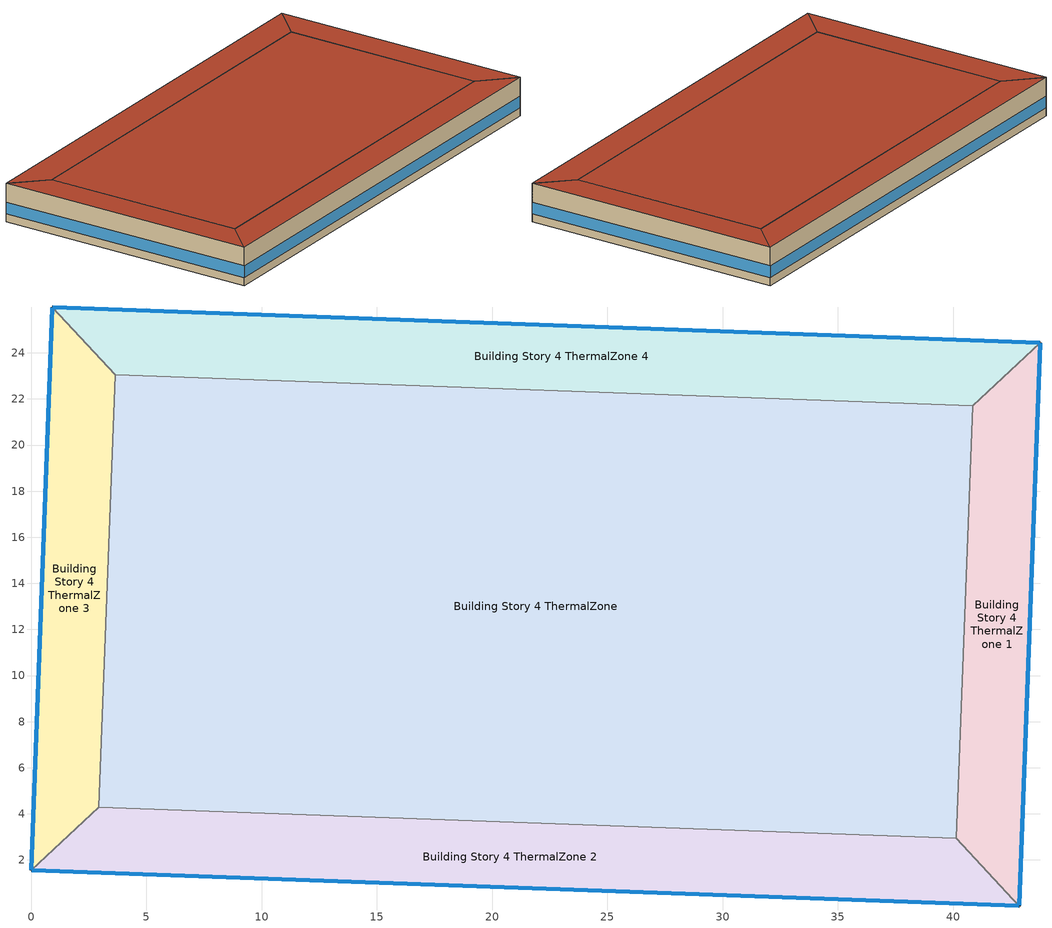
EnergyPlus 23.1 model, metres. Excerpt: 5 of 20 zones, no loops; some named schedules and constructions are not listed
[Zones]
Building Story 4 ThermalZone
 floor adiabatic (Typical Interior Ceiling): 40.86,21.71 40.15,2.93 2.93,4.28 3.64,23.06 z10.8
 wall adiabatic (Typical Interior Wall): 40.15,2.93 40.86,21.71 3.64,23.06 2.93,4.28 40.15,2.93 z10.8:14.4
 roof outside (Typical IEAD Roof - Highly Reflective R-25.64): 3.64,23.06 2.93,4.28 40.15,2.93 40.86,21.71 z14.4
Building Story 4 ThermalZone 1
 floor adiabatic (Typical Interior Ceiling): 43.79,24.43 42.87,0 40.15,2.93 40.86,21.71 z10.8
 wall outside (Typical Insulated Steel Framed Exterior Wall R-12.99): 42.87,0 43.79,24.43 z10.8:14.4
 wall adiabatic (Typical Interior Wall): 43.79,24.43 40.86,21.71 40.15,2.93 42.87,0 z10.8:14.4
 window (U 0.55 SHGC 0.25): 42.87,0.03 43.79,24.41 z11.56:12.64
 roof outside (Typical IEAD Roof - Highly Reflective R-25.64): 40.86,21.71 40.15,2.93 42.87,0 43.79,24.43 z14.4
Building Story 4 ThermalZone 2
 floor adiabatic (Typical Interior Floor): 42.87,0 0,1.55 2.93,4.28 40.15,2.93 z10.8
 wall outside (Typical Insulated Steel Framed Exterior Wall R-12.99): 0,1.55 42.87,0 z10.8:14.4
 wall adiabatic (Typical Interior Wall): 42.87,0 40.15,2.93 2.93,4.28 0,1.55 z10.8:14.4
 window (U 0.55 SHGC 0.25): 0.03,1.55 42.85,0 z11.56:12.64
 roof outside (Typical IEAD Roof - Highly Reflective R-25.64): 40.15,2.93 2.93,4.28 0,1.55 42.87,0 z14.4
Building Story 4 ThermalZone 3
 floor adiabatic (Typical Interior Floor): 0,1.55 0.92,25.99 3.64,23.06 2.93,4.28 z10.8
 wall outside (Typical Insulated Steel Framed Exterior Wall R-12.99): 0.92,25.99 0,1.55 z10.8:14.4
 wall adiabatic (Typical Interior Wall): 0,1.55 2.93,4.28 3.64,23.06 0.92,25.99 z10.8:14.4
 window (U 0.55 SHGC 0.25): 0.92,25.96 0,1.58 z11.56:12.64
 roof outside (Typical IEAD Roof - Highly Reflective R-25.64): 2.93,4.28 3.64,23.06 0.92,25.99 0,1.55 z14.4
Building Story 4 ThermalZone 4
 floor adiabatic (Typical Interior Floor): 0.92,25.99 43.79,24.43 40.86,21.71 3.64,23.06 z10.8
 wall outside (Typical Insulated Steel Framed Exterior Wall R-12.99): 43.79,24.43 0.92,25.99 z10.8:14.4
 wall adiabatic (Typical Interior Wall): 0.92,25.99 3.64,23.06 40.86,21.71 43.79,24.43 z10.8:14.4
 window (U 0.55 SHGC 0.25): 43.77,24.43 0.95,25.99 z11.56:12.64
 roof outside (Typical IEAD Roof - Highly Reflective R-25.64): 3.64,23.06 40.86,21.71 43.79,24.43 0.92,25.99 z14.4
[Schedule:Week:Daily]
SchoolSecondary BLDG_OCC_SCH_Offices Week Rule - Jan1-Jan3: SchoolSecondary BLDG_OCC_SCH_Offices Wkdy|SmrDsn Day, SchoolSecondary BLDG_OCC_SCH_Offices Wkdy|SmrDsn Day, SchoolSecondary BLDG_OCC_SCH_Offices Wkdy|SmrDsn Day, SchoolSecondary BLDG_OCC_SCH_Offices Wkdy|SmrDsn Day, SchoolSecondary BLDG_OCC_SCH_Offices Wkdy|SmrDsn Day, SchoolSecondary BLDG_OCC_SCH_Offices Wkdy|SmrDsn Day, SchoolSecondary BLDG_OCC_SCH_Offices Wknd Day, SchoolSecondary BLDG_OCC_SCH_Offices Default, SchoolSecondary BLDG_OCC_SCH_Offices Summer Design Day, SchoolSecondary BLDG_OCC_SCH_Offices Winter Design Day, SchoolSecondary BLDG_OCC_SCH_Offices Default, SchoolSecondary BLDG_OCC_SCH_Offices Default
SchoolSecondary BLDG_OCC_SCH_Offices Week Rule - Jan4-Jun27: SchoolSecondary BLDG_OCC_SCH_Offices Wknd Day, SchoolSecondary BLDG_OCC_SCH_Offices Wkdy|SmrDsn Day, SchoolSecondary BLDG_OCC_SCH_Offices Wkdy|SmrDsn Day, SchoolSecondary BLDG_OCC_SCH_Offices Wkdy|SmrDsn Day, SchoolSecondary BLDG_OCC_SCH_Offices Wkdy|SmrDsn Day, SchoolSecondary BLDG_OCC_SCH_Offices Wkdy|SmrDsn Day, SchoolSecondary BLDG_OCC_SCH_Offices Wknd Day, SchoolSecondary BLDG_OCC_SCH_Offices Default, SchoolSecondary BLDG_OCC_SCH_Offices Summer Design Day, SchoolSecondary BLDG_OCC_SCH_Offices Winter Design Day, SchoolSecondary BLDG_OCC_SCH_Offices Default, SchoolSecondary BLDG_OCC_SCH_Offices Default
SchoolSecondary BLDG_OCC_SCH_Offices Week Rule - Jun28-Jul4: SchoolSecondary BLDG_OCC_SCH_Offices Wknd Day, SchoolSecondary BLDG_OCC_SCH_Offices Wkdy|SmrDsn Day, SchoolSecondary BLDG_OCC_SCH_Offices Wkdy|SmrDsn Day, SchoolSecondary BLDG_OCC_SCH_Offices Wkdy|SmrDsn Day 1, SchoolSecondary BLDG_OCC_SCH_Offices Wkdy|SmrDsn Day 1, SchoolSecondary BLDG_OCC_SCH_Offices Wkdy|SmrDsn Day 1, SchoolSecondary BLDG_OCC_SCH_Offices Wknd Day 1, SchoolSecondary BLDG_OCC_SCH_Offices Default, SchoolSecondary BLDG_OCC_SCH_Offices Summer Design Day, SchoolSecondary BLDG_OCC_SCH_Offices Winter Design Day, SchoolSecondary BLDG_OCC_SCH_Offices Default, SchoolSecondary BLDG_OCC_SCH_Offices Default
SchoolSecondary BLDG_OCC_SCH_Offices Week Rule - Jul5-Aug29: SchoolSecondary BLDG_OCC_SCH_Offices Wknd Day 1, SchoolSecondary BLDG_OCC_SCH_Offices Wkdy|SmrDsn Day 1, SchoolSecondary BLDG_OCC_SCH_Offices Wkdy|SmrDsn Day 1, SchoolSecondary BLDG_OCC_SCH_Offices Wkdy|SmrDsn Day 1, SchoolSecondary BLDG_OCC_SCH_Offices Wkdy|SmrDsn Day 1, SchoolSecondary BLDG_OCC_SCH_Offices Wkdy|SmrDsn Day 1, SchoolSecondary BLDG_OCC_SCH_Offices Wknd Day 1, SchoolSecondary BLDG_OCC_SCH_Offices Default, SchoolSecondary BLDG_OCC_SCH_Offices Summer Design Day, SchoolSecondary BLDG_OCC_SCH_Offices Winter Design Day, SchoolSecondary BLDG_OCC_SCH_Offices Default, SchoolSecondary BLDG_OCC_SCH_Offices Default
SchoolSecondary BLDG_OCC_SCH_Offices Week Rule - Aug30-Sep5: SchoolSecondary BLDG_OCC_SCH_Offices Wknd Day 1, SchoolSecondary BLDG_OCC_SCH_Offices Wkdy|SmrDsn Day 1, SchoolSecondary BLDG_OCC_SCH_Offices Wkdy|SmrDsn Day 2, SchoolSecondary BLDG_OCC_SCH_Offices Wkdy|SmrDsn Day 2, SchoolSecondary BLDG_OCC_SCH_Offices Wkdy|SmrDsn Day 2, SchoolSecondary BLDG_OCC_SCH_Offices Wkdy|SmrDsn Day 2, SchoolSecondary BLDG_OCC_SCH_Offices Default, SchoolSecondary BLDG_OCC_SCH_Offices Default, SchoolSecondary BLDG_OCC_SCH_Offices Summer Design Day, SchoolSecondary BLDG_OCC_SCH_Offices Winter Design Day, SchoolSecondary BLDG_OCC_SCH_Offices Default, SchoolSecondary BLDG_OCC_SCH_Offices Default
SchoolSecondary BLDG_OCC_SCH_Offices Week Rule - Sep6-Dec31: SchoolSecondary BLDG_OCC_SCH_Offices Default, SchoolSecondary BLDG_OCC_SCH_Offices Wkdy|SmrDsn Day 2, SchoolSecondary BLDG_OCC_SCH_Offices Wkdy|SmrDsn Day 2, SchoolSecondary BLDG_OCC_SCH_Offices Wkdy|SmrDsn Day 2, SchoolSecondary BLDG_OCC_SCH_Offices Wkdy|SmrDsn Day 2, SchoolSecondary BLDG_OCC_SCH_Offices Wkdy|SmrDsn Day 2, SchoolSecondary BLDG_OCC_SCH_Offices Default, SchoolSecondary BLDG_OCC_SCH_Offices Default, SchoolSecondary BLDG_OCC_SCH_Offices Summer Design Day, SchoolSecondary BLDG_OCC_SCH_Offices Winter Design Day, SchoolSecondary BLDG_OCC_SCH_Offices Default, SchoolSecondary BLDG_OCC_SCH_Offices Default
Elevator Schedule 3 Week Rule - Jan1-Jan3: 72 space(s) Occ Sch Thursday 19, 72 space(s) Occ Sch Thursday 19, 72 space(s) Occ Sch Thursday 19, 72 space(s) Occ Sch Thursday 19, 72 space(s) Occ Sch Thursday 19, 72 space(s) Occ Sch Friday 19, 72 space(s) Occ Sch Saturday 3, 72 space(s) Occ Sch Default 3, 72 space(s) Occ Sch Summer Design Day 3, 72 space(s) Occ Sch Winter Design Day 3, 72 space(s) Occ Sch Default 3, 72 space(s) Occ Sch Default 3
Elevator Schedule 3 Week Rule - Jan4-Jun13: 72 space(s) Occ Sch Sunday 3, 72 space(s) Occ Sch Default 3, 72 space(s) Occ Sch Tuesday 19, 72 space(s) Occ Sch Wednesday 19, 72 space(s) Occ Sch Thursday 19, 72 space(s) Occ Sch Friday 19, 72 space(s) Occ Sch Saturday 3, 72 space(s) Occ Sch Default 3, 72 space(s) Occ Sch Summer Design Day 3, 72 space(s) Occ Sch Winter Design Day 3, 72 space(s) Occ Sch Default 3, 72 space(s) Occ Sch Default 3
Elevator Schedule 3 Week Rule - Jun14-Jun20: 72 space(s) Occ Sch Sunday 3, 72 space(s) Occ Sch Default 3, 72 space(s) Occ Sch Tuesday 18, 72 space(s) Occ Sch Wednesday 18, 72 space(s) Occ Sch Thursday 18, 72 space(s) Occ Sch Friday 18, 72 space(s) Occ Sch Saturday 3, 72 space(s) Occ Sch Default 3, 72 space(s) Occ Sch Summer Design Day 3, 72 space(s) Occ Sch Winter Design Day 3, 72 space(s) Occ Sch Default 3, 72 space(s) Occ Sch Default 3
Elevator Schedule 3 Week Rule - Jun21-Jun27: 72 space(s) Occ Sch Sunday 3, 72 space(s) Occ Sch Monday 16, 72 space(s) Occ Sch Tuesday 18, 72 space(s) Occ Sch Wednesday 18, 72 space(s) Occ Sch Thursday 18, 72 space(s) Occ Sch Friday 18, 72 space(s) Occ Sch Saturday 3, 72 space(s) Occ Sch Default 3, 72 space(s) Occ Sch Summer Design Day 3, 72 space(s) Occ Sch Winter Design Day 3, 72 space(s) Occ Sch Default 3, 72 space(s) Occ Sch Default 3
Elevator Schedule 3 Week Rule - Jun28-Jul4: 72 space(s) Occ Sch Sunday 3, 72 space(s) Occ Sch Monday 16, 72 space(s) Occ Sch Tuesday 18, 72 space(s) Occ Sch Wednesday 17, 72 space(s) Occ Sch Thursday 17, 72 space(s) Occ Sch Friday 17, 72 space(s) Occ Sch Saturday 3, 72 space(s) Occ Sch Default 3, 72 space(s) Occ Sch Summer Design Day 3, 72 space(s) Occ Sch Winter Design Day 3, 72 space(s) Occ Sch Default 3, 72 space(s) Occ Sch Default 3
Elevator Schedule 3 Week Rule - Jul5-Aug29: 72 space(s) Occ Sch Sunday 3, 72 space(s) Occ Sch Monday 15, 72 space(s) Occ Sch Tuesday 17, 72 space(s) Occ Sch Wednesday 17, 72 space(s) Occ Sch Thursday 17, 72 space(s) Occ Sch Friday 17, 72 space(s) Occ Sch Saturday 3, 72 space(s) Occ Sch Default 3, 72 space(s) Occ Sch Summer Design Day 3, 72 space(s) Occ Sch Winter Design Day 3, 72 space(s) Occ Sch Default 3, 72 space(s) Occ Sch Default 3
Elevator Schedule 3 Week Rule - Aug30-Sep5: 72 space(s) Occ Sch Sunday 3, 72 space(s) Occ Sch Monday 15, 72 space(s) Occ Sch Tuesday 16, 72 space(s) Occ Sch Wednesday 16, 72 space(s) Occ Sch Thursday 16, 72 space(s) Occ Sch Friday 16, 72 space(s) Occ Sch Saturday 3, 72 space(s) Occ Sch Default 3, 72 space(s) Occ Sch Summer Design Day 3, 72 space(s) Occ Sch Winter Design Day 3, 72 space(s) Occ Sch Default 3, 72 space(s) Occ Sch Default 3
Elevator Schedule 3 Week Rule - Sep6-Sep12: 72 space(s) Occ Sch Sunday 3, 72 space(s) Occ Sch Monday 14, 72 space(s) Occ Sch Tuesday 16, 72 space(s) Occ Sch Wednesday 16, 72 space(s) Occ Sch Thursday 16, 72 space(s) Occ Sch Friday 16, 72 space(s) Occ Sch Saturday 3, 72 space(s) Occ Sch Default 3, 72 space(s) Occ Sch Summer Design Day 3, 72 space(s) Occ Sch Winter Design Day 3, 72 space(s) Occ Sch Default 3, 72 space(s) Occ Sch Default 3
Elevator Schedule 3 Week Rule - Sep13-Sep19: 72 space(s) Occ Sch Sunday 3, 72 space(s) Occ Sch Monday 14, 72 space(s) Occ Sch Tuesday 16, 72 space(s) Occ Sch Wednesday 15, 72 space(s) Occ Sch Thursday 15, 72 space(s) Occ Sch Friday 15, 72 space(s) Occ Sch Saturday 3, 72 space(s) Occ Sch Default 3, 72 space(s) Occ Sch Summer Design Day 3, 72 space(s) Occ Sch Winter Design Day 3, 72 space(s) Occ Sch Default 3, 72 space(s) Occ Sch Default 3
Elevator Schedule 3 Week Rule - Sep20-Dec31: 72 space(s) Occ Sch Sunday 3, 72 space(s) Occ Sch Monday 13, 72 space(s) Occ Sch Tuesday 15, 72 space(s) Occ Sch Wednesday 15, 72 space(s) Occ Sch Thursday 15, 72 space(s) Occ Sch Friday 15, 72 space(s) Occ Sch Saturday 3, 72 space(s) Occ Sch Default 3, 72 space(s) Occ Sch Summer Design Day 3, 72 space(s) Occ Sch Winter Design Day 3, 72 space(s) Occ Sch Default 3, 72 space(s) Occ Sch Default 3
Elevator Schedule 1 Week Rule - Jan1-Jan3: 72 space(s) Occ Sch Thursday 9, 72 space(s) Occ Sch Thursday 9, 72 space(s) Occ Sch Thursday 9, 72 space(s) Occ Sch Thursday 9, 72 space(s) Occ Sch Thursday 9, 72 space(s) Occ Sch Friday 9, 72 space(s) Occ Sch Saturday 1, 72 space(s) Occ Sch Default 1, 72 space(s) Occ Sch Summer Design Day 1, 72 space(s) Occ Sch Winter Design Day 1, 72 space(s) Occ Sch Default 1, 72 space(s) Occ Sch Default 1
Elevator Schedule 1 Week Rule - Jan4-Jun13: 72 space(s) Occ Sch Sunday 1, 72 space(s) Occ Sch Default 1, 72 space(s) Occ Sch Tuesday 9, 72 space(s) Occ Sch Wednesday 9, 72 space(s) Occ Sch Thursday 9, 72 space(s) Occ Sch Friday 9, 72 space(s) Occ Sch Saturday 1, 72 space(s) Occ Sch Default 1, 72 space(s) Occ Sch Summer Design Day 1, 72 space(s) Occ Sch Winter Design Day 1, 72 space(s) Occ Sch Default 1, 72 space(s) Occ Sch Default 1
Elevator Schedule 1 Week Rule - Jun14-Jun20: 72 space(s) Occ Sch Sunday 1, 72 space(s) Occ Sch Default 1, 72 space(s) Occ Sch Tuesday 8, 72 space(s) Occ Sch Wednesday 8, 72 space(s) Occ Sch Thursday 8, 72 space(s) Occ Sch Friday 8, 72 space(s) Occ Sch Saturday 1, 72 space(s) Occ Sch Default 1, 72 space(s) Occ Sch Summer Design Day 1, 72 space(s) Occ Sch Winter Design Day 1, 72 space(s) Occ Sch Default 1, 72 space(s) Occ Sch Default 1
Elevator Schedule 1 Week Rule - Jun21-Jun27: 72 space(s) Occ Sch Sunday 1, 72 space(s) Occ Sch Monday 8, 72 space(s) Occ Sch Tuesday 8, 72 space(s) Occ Sch Wednesday 8, 72 space(s) Occ Sch Thursday 8, 72 space(s) Occ Sch Friday 8, 72 space(s) Occ Sch Saturday 1, 72 space(s) Occ Sch Default 1, 72 space(s) Occ Sch Summer Design Day 1, 72 space(s) Occ Sch Winter Design Day 1, 72 space(s) Occ Sch Default 1, 72 space(s) Occ Sch Default 1
Elevator Schedule 1 Week Rule - Jun28-Jul4: 72 space(s) Occ Sch Sunday 1, 72 space(s) Occ Sch Monday 8, 72 space(s) Occ Sch Tuesday 8, 72 space(s) Occ Sch Wednesday 7, 72 space(s) Occ Sch Thursday 7, 72 space(s) Occ Sch Friday 7, 72 space(s) Occ Sch Saturday 1, 72 space(s) Occ Sch Default 1, 72 space(s) Occ Sch Summer Design Day 1, 72 space(s) Occ Sch Winter Design Day 1, 72 space(s) Occ Sch Default 1, 72 space(s) Occ Sch Default 1
Elevator Schedule 1 Week Rule - Jul5-Aug29: 72 space(s) Occ Sch Sunday 1, 72 space(s) Occ Sch Monday 7, 72 space(s) Occ Sch Tuesday 7, 72 space(s) Occ Sch Wednesday 7, 72 space(s) Occ Sch Thursday 7, 72 space(s) Occ Sch Friday 7, 72 space(s) Occ Sch Saturday 1, 72 space(s) Occ Sch Default 1, 72 space(s) Occ Sch Summer Design Day 1, 72 space(s) Occ Sch Winter Design Day 1, 72 space(s) Occ Sch Default 1, 72 space(s) Occ Sch Default 1
Elevator Schedule 1 Week Rule - Aug30-Sep5: 72 space(s) Occ Sch Sunday 1, 72 space(s) Occ Sch Monday 7, 72 space(s) Occ Sch Tuesday 6, 72 space(s) Occ Sch Wednesday 6, 72 space(s) Occ Sch Thursday 6, 72 space(s) Occ Sch Friday 6, 72 space(s) Occ Sch Saturday 1, 72 space(s) Occ Sch Default 1, 72 space(s) Occ Sch Summer Design Day 1, 72 space(s) Occ Sch Winter Design Day 1, 72 space(s) Occ Sch Default 1, 72 space(s) Occ Sch Default 1
Elevator Schedule 1 Week Rule - Sep6-Sep12: 72 space(s) Occ Sch Sunday 1, 72 space(s) Occ Sch Monday 6, 72 space(s) Occ Sch Tuesday 6, 72 space(s) Occ Sch Wednesday 6, 72 space(s) Occ Sch Thursday 6, 72 space(s) Occ Sch Friday 6, 72 space(s) Occ Sch Saturday 1, 72 space(s) Occ Sch Default 1, 72 space(s) Occ Sch Summer Design Day 1, 72 space(s) Occ Sch Winter Design Day 1, 72 space(s) Occ Sch Default 1, 72 space(s) Occ Sch Default 1
Elevator Schedule 1 Week Rule - Sep13-Sep19: 72 space(s) Occ Sch Sunday 1, 72 space(s) Occ Sch Monday 6, 72 space(s) Occ Sch Tuesday 6, 72 space(s) Occ Sch Wednesday 5, 72 space(s) Occ Sch Thursday 5, 72 space(s) Occ Sch Friday 5, 72 space(s) Occ Sch Saturday 1, 72 space(s) Occ Sch Default 1, 72 space(s) Occ Sch Summer Design Day 1, 72 space(s) Occ Sch Winter Design Day 1, 72 space(s) Occ Sch Default 1, 72 space(s) Occ Sch Default 1
Elevator Schedule 1 Week Rule - Sep20-Dec31: 72 space(s) Occ Sch Sunday 1, 72 space(s) Occ Sch Monday 5, 72 space(s) Occ Sch Tuesday 5, 72 space(s) Occ Sch Wednesday 5, 72 space(s) Occ Sch Thursday 5, 72 space(s) Occ Sch Friday 5, 72 space(s) Occ Sch Saturday 1, 72 space(s) Occ Sch Default 1, 72 space(s) Occ Sch Summer Design Day 1, 72 space(s) Occ Sch Winter Design Day 1, 72 space(s) Occ Sch Default 1, 72 space(s) Occ Sch Default 1
Elevator Schedule 2 Week Rule - Jan1-Jan3: 72 space(s) Occ Sch Thursday 14, 72 space(s) Occ Sch Thursday 14, 72 space(s) Occ Sch Thursday 14, 72 space(s) Occ Sch Thursday 14, 72 space(s) Occ Sch Thursday 14, 72 space(s) Occ Sch Friday 14, 72 space(s) Occ Sch Saturday 2, 72 space(s) Occ Sch Default 2, 72 space(s) Occ Sch Summer Design Day 2, 72 space(s) Occ Sch Winter Design Day 2, 72 space(s) Occ Sch Default 2, 72 space(s) Occ Sch Default 2
Elevator Schedule 2 Week Rule - Jan4-Jun13: 72 space(s) Occ Sch Sunday 2, 72 space(s) Occ Sch Default 2, 72 space(s) Occ Sch Tuesday 14, 72 space(s) Occ Sch Wednesday 14, 72 space(s) Occ Sch Thursday 14, 72 space(s) Occ Sch Friday 14, 72 space(s) Occ Sch Saturday 2, 72 space(s) Occ Sch Default 2, 72 space(s) Occ Sch Summer Design Day 2, 72 space(s) Occ Sch Winter Design Day 2, 72 space(s) Occ Sch Default 2, 72 space(s) Occ Sch Default 2
Elevator Schedule 2 Week Rule - Jun14-Jun20: 72 space(s) Occ Sch Sunday 2, 72 space(s) Occ Sch Default 2, 72 space(s) Occ Sch Tuesday 13, 72 space(s) Occ Sch Wednesday 13, 72 space(s) Occ Sch Thursday 13, 72 space(s) Occ Sch Friday 13, 72 space(s) Occ Sch Saturday 2, 72 space(s) Occ Sch Default 2, 72 space(s) Occ Sch Summer Design Day 2, 72 space(s) Occ Sch Winter Design Day 2, 72 space(s) Occ Sch Default 2, 72 space(s) Occ Sch Default 2
Elevator Schedule 2 Week Rule - Jun21-Jun27: 72 space(s) Occ Sch Sunday 2, 72 space(s) Occ Sch Monday 12, 72 space(s) Occ Sch Tuesday 13, 72 space(s) Occ Sch Wednesday 13, 72 space(s) Occ Sch Thursday 13, 72 space(s) Occ Sch Friday 13, 72 space(s) Occ Sch Saturday 2, 72 space(s) Occ Sch Default 2, 72 space(s) Occ Sch Summer Design Day 2, 72 space(s) Occ Sch Winter Design Day 2, 72 space(s) Occ Sch Default 2, 72 space(s) Occ Sch Default 2
Elevator Schedule 2 Week Rule - Jun28-Jul4: 72 space(s) Occ Sch Sunday 2, 72 space(s) Occ Sch Monday 12, 72 space(s) Occ Sch Tuesday 13, 72 space(s) Occ Sch Wednesday 12, 72 space(s) Occ Sch Thursday 12, 72 space(s) Occ Sch Friday 12, 72 space(s) Occ Sch Saturday 2, 72 space(s) Occ Sch Default 2, 72 space(s) Occ Sch Summer Design Day 2, 72 space(s) Occ Sch Winter Design Day 2, 72 space(s) Occ Sch Default 2, 72 space(s) Occ Sch Default 2
Elevator Schedule 2 Week Rule - Jul5-Aug29: 72 space(s) Occ Sch Sunday 2, 72 space(s) Occ Sch Monday 11, 72 space(s) Occ Sch Tuesday 12, 72 space(s) Occ Sch Wednesday 12, 72 space(s) Occ Sch Thursday 12, 72 space(s) Occ Sch Friday 12, 72 space(s) Occ Sch Saturday 2, 72 space(s) Occ Sch Default 2, 72 space(s) Occ Sch Summer Design Day 2, 72 space(s) Occ Sch Winter Design Day 2, 72 space(s) Occ Sch Default 2, 72 space(s) Occ Sch Default 2
Elevator Schedule 2 Week Rule - Aug30-Sep5: 72 space(s) Occ Sch Sunday 2, 72 space(s) Occ Sch Monday 11, 72 space(s) Occ Sch Tuesday 11, 72 space(s) Occ Sch Wednesday 11, 72 space(s) Occ Sch Thursday 11, 72 space(s) Occ Sch Friday 11, 72 space(s) Occ Sch Saturday 2, 72 space(s) Occ Sch Default 2, 72 space(s) Occ Sch Summer Design Day 2, 72 space(s) Occ Sch Winter Design Day 2, 72 space(s) Occ Sch Default 2, 72 space(s) Occ Sch Default 2
Elevator Schedule 2 Week Rule - Sep6-Sep12: 72 space(s) Occ Sch Sunday 2, 72 space(s) Occ Sch Monday 10, 72 space(s) Occ Sch Tuesday 11, 72 space(s) Occ Sch Wednesday 11, 72 space(s) Occ Sch Thursday 11, 72 space(s) Occ Sch Friday 11, 72 space(s) Occ Sch Saturday 2, 72 space(s) Occ Sch Default 2, 72 space(s) Occ Sch Summer Design Day 2, 72 space(s) Occ Sch Winter Design Day 2, 72 space(s) Occ Sch Default 2, 72 space(s) Occ Sch Default 2
Elevator Schedule 2 Week Rule - Sep13-Sep19: 72 space(s) Occ Sch Sunday 2, 72 space(s) Occ Sch Monday 10, 72 space(s) Occ Sch Tuesday 11, 72 space(s) Occ Sch Wednesday 10, 72 space(s) Occ Sch Thursday 10, 72 space(s) Occ Sch Friday 10, 72 space(s) Occ Sch Saturday 2, 72 space(s) Occ Sch Default 2, 72 space(s) Occ Sch Summer Design Day 2, 72 space(s) Occ Sch Winter Design Day 2, 72 space(s) Occ Sch Default 2, 72 space(s) Occ Sch Default 2
Elevator Schedule 2 Week Rule - Sep20-Dec31: 72 space(s) Occ Sch Sunday 2, 72 space(s) Occ Sch Monday 9, 72 space(s) Occ Sch Tuesday 10, 72 space(s) Occ Sch Wednesday 10, 72 space(s) Occ Sch Thursday 10, 72 space(s) Occ Sch Friday 10, 72 space(s) Occ Sch Saturday 2, 72 space(s) Occ Sch Default 2, 72 space(s) Occ Sch Summer Design Day 2, 72 space(s) Occ Sch Winter Design Day 2, 72 space(s) Occ Sch Default 2, 72 space(s) Occ Sch Default 2
DataCenter_EQUIP_SCH Week Rule - Jan1-Jan31: DataCenter_EQUIP_SCH Wknd|Wkdy|Hol Day, DataCenter_EQUIP_SCH Wknd|Wkdy|Hol Day, DataCenter_EQUIP_SCH Wknd|Wkdy|Hol Day, DataCenter_EQUIP_SCH Wknd|Wkdy|Hol Day, DataCenter_EQUIP_SCH Wknd|Wkdy|Hol Day, DataCenter_EQUIP_SCH Wknd|Wkdy|Hol Day, DataCenter_EQUIP_SCH Wknd|Wkdy|Hol Day, Schedule Day 3, DataCenter_EQUIP_SCH Summer Design Day, DataCenter_EQUIP_SCH Winter Design Day 11, Schedule Day 3, Schedule Day 3
DataCenter_EQUIP_SCH Week Rule - Feb1-Feb28: DataCenter_EQUIP_SCH Wknd|Wkdy|Hol Day 1, DataCenter_EQUIP_SCH Wknd|Wkdy|Hol Day 1, DataCenter_EQUIP_SCH Wknd|Wkdy|Hol Day 1, DataCenter_EQUIP_SCH Wknd|Wkdy|Hol Day 1, DataCenter_EQUIP_SCH Wknd|Wkdy|Hol Day 1, DataCenter_EQUIP_SCH Wknd|Wkdy|Hol Day 1, DataCenter_EQUIP_SCH Wknd|Wkdy|Hol Day 1, Schedule Day 3, DataCenter_EQUIP_SCH Summer Design Day, DataCenter_EQUIP_SCH Winter Design Day 11, Schedule Day 3, Schedule Day 3
DataCenter_EQUIP_SCH Week Rule - Mar1-Mar28: DataCenter_EQUIP_SCH Wknd|Wkdy|Hol Day 2, DataCenter_EQUIP_SCH Wknd|Wkdy|Hol Day 2, DataCenter_EQUIP_SCH Wknd|Wkdy|Hol Day 2, DataCenter_EQUIP_SCH Wknd|Wkdy|Hol Day 2, DataCenter_EQUIP_SCH Wknd|Wkdy|Hol Day 2, DataCenter_EQUIP_SCH Wknd|Wkdy|Hol Day 2, DataCenter_EQUIP_SCH Wknd|Wkdy|Hol Day 2, Schedule Day 3, DataCenter_EQUIP_SCH Summer Design Day, DataCenter_EQUIP_SCH Winter Design Day 11, Schedule Day 3, Schedule Day 3
DataCenter_EQUIP_SCH Week Rule - Mar29-Apr4: DataCenter_EQUIP_SCH Wknd|Wkdy|Hol Day 2, DataCenter_EQUIP_SCH Wknd|Wkdy|Hol Day 2, DataCenter_EQUIP_SCH Wknd|Wkdy|Hol Day 2, DataCenter_EQUIP_SCH Wknd|Wkdy|Hol Day 3, DataCenter_EQUIP_SCH Wknd|Wkdy|Hol Day 3, DataCenter_EQUIP_SCH Wknd|Wkdy|Hol Day 3, DataCenter_EQUIP_SCH Wknd|Wkdy|Hol Day 3, Schedule Day 3, DataCenter_EQUIP_SCH Summer Design Day, DataCenter_EQUIP_SCH Winter Design Day 11, Schedule Day 3, Schedule Day 3
DataCenter_EQUIP_SCH Week Rule - Apr5-Apr25: DataCenter_EQUIP_SCH Wknd|Wkdy|Hol Day 3, DataCenter_EQUIP_SCH Wknd|Wkdy|Hol Day 3, DataCenter_EQUIP_SCH Wknd|Wkdy|Hol Day 3, DataCenter_EQUIP_SCH Wknd|Wkdy|Hol Day 3, DataCenter_EQUIP_SCH Wknd|Wkdy|Hol Day 3, DataCenter_EQUIP_SCH Wknd|Wkdy|Hol Day 3, DataCenter_EQUIP_SCH Wknd|Wkdy|Hol Day 3, Schedule Day 3, DataCenter_EQUIP_SCH Summer Design Day, DataCenter_EQUIP_SCH Winter Design Day 11, Schedule Day 3, Schedule Day 3
DataCenter_EQUIP_SCH Week Rule - Apr26-May2: DataCenter_EQUIP_SCH Wknd|Wkdy|Hol Day 3, DataCenter_EQUIP_SCH Wknd|Wkdy|Hol Day 3, DataCenter_EQUIP_SCH Wknd|Wkdy|Hol Day 3, DataCenter_EQUIP_SCH Wknd|Wkdy|Hol Day 3, DataCenter_EQUIP_SCH Wknd|Wkdy|Hol Day 3, DataCenter_EQUIP_SCH Wknd|Wkdy|Hol Day 4, DataCenter_EQUIP_SCH Wknd|Wkdy|Hol Day 4, Schedule Day 3, DataCenter_EQUIP_SCH Summer Design Day, DataCenter_EQUIP_SCH Winter Design Day 11, Schedule Day 3, Schedule Day 3
DataCenter_EQUIP_SCH Week Rule - May3-May30: DataCenter_EQUIP_SCH Wknd|Wkdy|Hol Day 4, DataCenter_EQUIP_SCH Wknd|Wkdy|Hol Day 4, DataCenter_EQUIP_SCH Wknd|Wkdy|Hol Day 4, DataCenter_EQUIP_SCH Wknd|Wkdy|Hol Day 4, DataCenter_EQUIP_SCH Wknd|Wkdy|Hol Day 4, DataCenter_EQUIP_SCH Wknd|Wkdy|Hol Day 4, DataCenter_EQUIP_SCH Wknd|Wkdy|Hol Day 4, Schedule Day 3, DataCenter_EQUIP_SCH Summer Design Day, DataCenter_EQUIP_SCH Winter Design Day 11, Schedule Day 3, Schedule Day 3
DataCenter_EQUIP_SCH Week Rule - May31-Jun6: DataCenter_EQUIP_SCH Wknd|Wkdy|Hol Day 4, DataCenter_EQUIP_SCH Wknd|Wkdy|Hol Day 5, DataCenter_EQUIP_SCH Wknd|Wkdy|Hol Day 5, DataCenter_EQUIP_SCH Wknd|Wkdy|Hol Day 5, DataCenter_EQUIP_SCH Wknd|Wkdy|Hol Day 5, DataCenter_EQUIP_SCH Wknd|Wkdy|Hol Day 5, DataCenter_EQUIP_SCH Wknd|Wkdy|Hol Day 5, Schedule Day 3, DataCenter_EQUIP_SCH Summer Design Day, DataCenter_EQUIP_SCH Winter Design Day 11, Schedule Day 3, Schedule Day 3
DataCenter_EQUIP_SCH Week Rule - Jun7-Jun27: DataCenter_EQUIP_SCH Wknd|Wkdy|Hol Day 5, DataCenter_EQUIP_SCH Wknd|Wkdy|Hol Day 5, DataCenter_EQUIP_SCH Wknd|Wkdy|Hol Day 5, DataCenter_EQUIP_SCH Wknd|Wkdy|Hol Day 5, DataCenter_EQUIP_SCH Wknd|Wkdy|Hol Day 5, DataCenter_EQUIP_SCH Wknd|Wkdy|Hol Day 5, DataCenter_EQUIP_SCH Wknd|Wkdy|Hol Day 5, Schedule Day 3, DataCenter_EQUIP_SCH Summer Design Day, DataCenter_EQUIP_SCH Winter Design Day 11, Schedule Day 3, Schedule Day 3
DataCenter_EQUIP_SCH Week Rule - Jun28-Jul4: DataCenter_EQUIP_SCH Wknd|Wkdy|Hol Day 5, DataCenter_EQUIP_SCH Wknd|Wkdy|Hol Day 5, DataCenter_EQUIP_SCH Wknd|Wkdy|Hol Day 5, DataCenter_EQUIP_SCH Wknd|Wkdy|Hol Day 6, DataCenter_EQUIP_SCH Wknd|Wkdy|Hol Day 6, DataCenter_EQUIP_SCH Wknd|Wkdy|Hol Day 6, DataCenter_EQUIP_SCH Wknd|Wkdy|Hol Day 6, Schedule Day 3, DataCenter_EQUIP_SCH Summer Design Day, DataCenter_EQUIP_SCH Winter Design Day 11, Schedule Day 3, Schedule Day 3
DataCenter_EQUIP_SCH Week Rule - Jul5-Jul25: DataCenter_EQUIP_SCH Wknd|Wkdy|Hol Day 6, DataCenter_EQUIP_SCH Wknd|Wkdy|Hol Day 6, DataCenter_EQUIP_SCH Wknd|Wkdy|Hol Day 6, DataCenter_EQUIP_SCH Wknd|Wkdy|Hol Day 6, DataCenter_EQUIP_SCH Wknd|Wkdy|Hol Day 6, DataCenter_EQUIP_SCH Wknd|Wkdy|Hol Day 6, DataCenter_EQUIP_SCH Wknd|Wkdy|Hol Day 6, Schedule Day 3, DataCenter_EQUIP_SCH Summer Design Day, DataCenter_EQUIP_SCH Winter Design Day 11, Schedule Day 3, Schedule Day 3
DataCenter_EQUIP_SCH Week Rule - Jul26-Aug1: DataCenter_EQUIP_SCH Wknd|Wkdy|Hol Day 6, DataCenter_EQUIP_SCH Wknd|Wkdy|Hol Day 6, DataCenter_EQUIP_SCH Wknd|Wkdy|Hol Day 6, DataCenter_EQUIP_SCH Wknd|Wkdy|Hol Day 6, DataCenter_EQUIP_SCH Wknd|Wkdy|Hol Day 6, DataCenter_EQUIP_SCH Wknd|Wkdy|Hol Day 6, DataCenter_EQUIP_SCH Wknd|Wkdy|Hol Day 7, Schedule Day 3, DataCenter_EQUIP_SCH Summer Design Day, DataCenter_EQUIP_SCH Winter Design Day 11, Schedule Day 3, Schedule Day 3
DataCenter_EQUIP_SCH Week Rule - Aug2-Aug29: DataCenter_EQUIP_SCH Wknd|Wkdy|Hol Day 7, DataCenter_EQUIP_SCH Wknd|Wkdy|Hol Day 7, DataCenter_EQUIP_SCH Wknd|Wkdy|Hol Day 7, DataCenter_EQUIP_SCH Wknd|Wkdy|Hol Day 7, DataCenter_EQUIP_SCH Wknd|Wkdy|Hol Day 7, DataCenter_EQUIP_SCH Wknd|Wkdy|Hol Day 7, DataCenter_EQUIP_SCH Wknd|Wkdy|Hol Day 7, Schedule Day 3, DataCenter_EQUIP_SCH Summer Design Day, DataCenter_EQUIP_SCH Winter Design Day 11, Schedule Day 3, Schedule Day 3
DataCenter_EQUIP_SCH Week Rule - Aug30-Sep5: DataCenter_EQUIP_SCH Wknd|Wkdy|Hol Day 7, DataCenter_EQUIP_SCH Wknd|Wkdy|Hol Day 7, DataCenter_EQUIP_SCH Wknd|Wkdy|Hol Day 8, DataCenter_EQUIP_SCH Wknd|Wkdy|Hol Day 8, DataCenter_EQUIP_SCH Wknd|Wkdy|Hol Day 8, DataCenter_EQUIP_SCH Wknd|Wkdy|Hol Day 8, DataCenter_EQUIP_SCH Wknd|Wkdy|Hol Day 8, Schedule Day 3, DataCenter_EQUIP_SCH Summer Design Day, DataCenter_EQUIP_SCH Winter Design Day 11, Schedule Day 3, Schedule Day 3
DataCenter_EQUIP_SCH Week Rule - Sep6-Sep26: DataCenter_EQUIP_SCH Wknd|Wkdy|Hol Day 8, DataCenter_EQUIP_SCH Wknd|Wkdy|Hol Day 8, DataCenter_EQUIP_SCH Wknd|Wkdy|Hol Day 8, DataCenter_EQUIP_SCH Wknd|Wkdy|Hol Day 8, DataCenter_EQUIP_SCH Wknd|Wkdy|Hol Day 8, DataCenter_EQUIP_SCH Wknd|Wkdy|Hol Day 8, DataCenter_EQUIP_SCH Wknd|Wkdy|Hol Day 8, Schedule Day 3, DataCenter_EQUIP_SCH Summer Design Day, DataCenter_EQUIP_SCH Winter Design Day 11, Schedule Day 3, Schedule Day 3
DataCenter_EQUIP_SCH Week Rule - Sep27-Oct3: DataCenter_EQUIP_SCH Wknd|Wkdy|Hol Day 8, DataCenter_EQUIP_SCH Wknd|Wkdy|Hol Day 8, DataCenter_EQUIP_SCH Wknd|Wkdy|Hol Day 8, DataCenter_EQUIP_SCH Wknd|Wkdy|Hol Day 8, DataCenter_EQUIP_SCH Wknd|Wkdy|Hol Day 9, DataCenter_EQUIP_SCH Wknd|Wkdy|Hol Day 9, DataCenter_EQUIP_SCH Wknd|Wkdy|Hol Day 9, Schedule Day 3, DataCenter_EQUIP_SCH Summer Design Day, DataCenter_EQUIP_SCH Winter Design Day 11, Schedule Day 3, Schedule Day 3
DataCenter_EQUIP_SCH Week Rule - Oct4-Oct31: DataCenter_EQUIP_SCH Wknd|Wkdy|Hol Day 9, DataCenter_EQUIP_SCH Wknd|Wkdy|Hol Day 9, DataCenter_EQUIP_SCH Wknd|Wkdy|Hol Day 9, DataCenter_EQUIP_SCH Wknd|Wkdy|Hol Day 9, DataCenter_EQUIP_SCH Wknd|Wkdy|Hol Day 9, DataCenter_EQUIP_SCH Wknd|Wkdy|Hol Day 9, DataCenter_EQUIP_SCH Wknd|Wkdy|Hol Day 9, Schedule Day 3, DataCenter_EQUIP_SCH Summer Design Day, DataCenter_EQUIP_SCH Winter Design Day 11, Schedule Day 3, Schedule Day 3
DataCenter_EQUIP_SCH Week Rule - Nov1-Nov28: DataCenter_EQUIP_SCH Wknd|Wkdy|Hol Day 10, DataCenter_EQUIP_SCH Wknd|Wkdy|Hol Day 10, DataCenter_EQUIP_SCH Wknd|Wkdy|Hol Day 10, DataCenter_EQUIP_SCH Wknd|Wkdy|Hol Day 10, DataCenter_EQUIP_SCH Wknd|Wkdy|Hol Day 10, DataCenter_EQUIP_SCH Wknd|Wkdy|Hol Day 10, DataCenter_EQUIP_SCH Wknd|Wkdy|Hol Day 10, Schedule Day 3, DataCenter_EQUIP_SCH Summer Design Day, DataCenter_EQUIP_SCH Winter Design Day 11, Schedule Day 3, Schedule Day 3
DataCenter_EQUIP_SCH Week Rule - Nov29-Dec5: DataCenter_EQUIP_SCH Wknd|Wkdy|Hol Day 10, DataCenter_EQUIP_SCH Wknd|Wkdy|Hol Day 10, DataCenter_EQUIP_SCH Wknd|Wkdy|Hol Day 11, DataCenter_EQUIP_SCH Wknd|Wkdy|Hol Day 11, DataCenter_EQUIP_SCH Wknd|Wkdy|Hol Day 11, DataCenter_EQUIP_SCH Wknd|Wkdy|Hol Day 11, DataCenter_EQUIP_SCH Wknd|Wkdy|Hol Day 11, Schedule Day 3, DataCenter_EQUIP_SCH Summer Design Day, DataCenter_EQUIP_SCH Winter Design Day 11, Schedule Day 3, Schedule Day 3
DataCenter_EQUIP_SCH Week Rule - Dec6-Dec31: DataCenter_EQUIP_SCH Wknd|Wkdy|Hol Day 11, DataCenter_EQUIP_SCH Wknd|Wkdy|Hol Day 11, DataCenter_EQUIP_SCH Wknd|Wkdy|Hol Day 11, DataCenter_EQUIP_SCH Wknd|Wkdy|Hol Day 11, DataCenter_EQUIP_SCH Wknd|Wkdy|Hol Day 11, DataCenter_EQUIP_SCH Wknd|Wkdy|Hol Day 11, DataCenter_EQUIP_SCH Wknd|Wkdy|Hol Day 11, Schedule Day 3, DataCenter_EQUIP_SCH Summer Design Day, DataCenter_EQUIP_SCH Winter Design Day 11, Schedule Day 3, Schedule Day 3
SchoolSecondary BLDG_EQUIP_SCH_2013 Week Rule - Jan1-Jan3: SchoolSecondary BLDG_EQUIP_SCH_2013 Wkdy Day, SchoolSecondary BLDG_EQUIP_SCH_2013 Wkdy Day, SchoolSecondary BLDG_EQUIP_SCH_2013 Wkdy Day, SchoolSecondary BLDG_EQUIP_SCH_2013 Wkdy Day, SchoolSecondary BLDG_EQUIP_SCH_2013 Wkdy Day, SchoolSecondary BLDG_EQUIP_SCH_2013 Wkdy Day, SchoolSecondary BLDG_EQUIP_SCH_2013 Default|Wknd Day, SchoolSecondary BLDG_EQUIP_SCH_2013 Default, SchoolSecondary BLDG_EQUIP_SCH_2013 Summer Design Day, SchoolSecondary BLDG_EQUIP_SCH_2013 Winter Design Day 2, SchoolSecondary BLDG_EQUIP_SCH_2013 Default, SchoolSecondary BLDG_EQUIP_SCH_2013 Default
SchoolSecondary BLDG_EQUIP_SCH_2013 Week Rule - Jan4-Jun27: SchoolSecondary BLDG_EQUIP_SCH_2013 Default|Wknd Day, SchoolSecondary BLDG_EQUIP_SCH_2013 Wkdy Day, SchoolSecondary BLDG_EQUIP_SCH_2013 Wkdy Day, SchoolSecondary BLDG_EQUIP_SCH_2013 Wkdy Day, SchoolSecondary BLDG_EQUIP_SCH_2013 Wkdy Day, SchoolSecondary BLDG_EQUIP_SCH_2013 Wkdy Day, SchoolSecondary BLDG_EQUIP_SCH_2013 Default|Wknd Day, SchoolSecondary BLDG_EQUIP_SCH_2013 Default, SchoolSecondary BLDG_EQUIP_SCH_2013 Summer Design Day, SchoolSecondary BLDG_EQUIP_SCH_2013 Winter Design Day 2, SchoolSecondary BLDG_EQUIP_SCH_2013 Default, SchoolSecondary BLDG_EQUIP_SCH_2013 Default
SchoolSecondary BLDG_EQUIP_SCH_2013 Week Rule - Jun28-Jul4: SchoolSecondary BLDG_EQUIP_SCH_2013 Default|Wknd Day, SchoolSecondary BLDG_EQUIP_SCH_2013 Wkdy Day, SchoolSecondary BLDG_EQUIP_SCH_2013 Wkdy Day, SchoolSecondary BLDG_EQUIP_SCH_2013 Wkdy Day 1, SchoolSecondary BLDG_EQUIP_SCH_2013 Wkdy Day 1, SchoolSecondary BLDG_EQUIP_SCH_2013 Wkdy Day 1, SchoolSecondary BLDG_EQUIP_SCH_2013 Default|Wknd Day 1, SchoolSecondary BLDG_EQUIP_SCH_2013 Default, SchoolSecondary BLDG_EQUIP_SCH_2013 Summer Design Day, SchoolSecondary BLDG_EQUIP_SCH_2013 Winter Design Day 2, SchoolSecondary BLDG_EQUIP_SCH_2013 Default, SchoolSecondary BLDG_EQUIP_SCH_2013 Default
SchoolSecondary BLDG_EQUIP_SCH_2013 Week Rule - Jul5-Aug29: SchoolSecondary BLDG_EQUIP_SCH_2013 Default|Wknd Day 1, SchoolSecondary BLDG_EQUIP_SCH_2013 Wkdy Day 1, SchoolSecondary BLDG_EQUIP_SCH_2013 Wkdy Day 1, SchoolSecondary BLDG_EQUIP_SCH_2013 Wkdy Day 1, SchoolSecondary BLDG_EQUIP_SCH_2013 Wkdy Day 1, SchoolSecondary BLDG_EQUIP_SCH_2013 Wkdy Day 1, SchoolSecondary BLDG_EQUIP_SCH_2013 Default|Wknd Day 1, SchoolSecondary BLDG_EQUIP_SCH_2013 Default, SchoolSecondary BLDG_EQUIP_SCH_2013 Summer Design Day, SchoolSecondary BLDG_EQUIP_SCH_2013 Winter Design Day 2, SchoolSecondary BLDG_EQUIP_SCH_2013 Default, SchoolSecondary BLDG_EQUIP_SCH_2013 Default
SchoolSecondary BLDG_EQUIP_SCH_2013 Week Rule - Aug30-Sep5: SchoolSecondary BLDG_EQUIP_SCH_2013 Default|Wknd Day 1, SchoolSecondary BLDG_EQUIP_SCH_2013 Wkdy Day 1, SchoolSecondary BLDG_EQUIP_SCH_2013 Wkdy Day 2, SchoolSecondary BLDG_EQUIP_SCH_2013 Wkdy Day 2, SchoolSecondary BLDG_EQUIP_SCH_2013 Wkdy Day 2, SchoolSecondary BLDG_EQUIP_SCH_2013 Wkdy Day 2, SchoolSecondary BLDG_EQUIP_SCH_2013 Default|Wknd Day 2, SchoolSecondary BLDG_EQUIP_SCH_2013 Default, SchoolSecondary BLDG_EQUIP_SCH_2013 Summer Design Day, SchoolSecondary BLDG_EQUIP_SCH_2013 Winter Design Day 2, SchoolSecondary BLDG_EQUIP_SCH_2013 Default, SchoolSecondary BLDG_EQUIP_SCH_2013 Default
SchoolSecondary BLDG_EQUIP_SCH_2013 Week Rule - Sep6-Dec31: SchoolSecondary BLDG_EQUIP_SCH_2013 Default|Wknd Day 2, SchoolSecondary BLDG_EQUIP_SCH_2013 Wkdy Day 2, SchoolSecondary BLDG_EQUIP_SCH_2013 Wkdy Day 2, SchoolSecondary BLDG_EQUIP_SCH_2013 Wkdy Day 2, SchoolSecondary BLDG_EQUIP_SCH_2013 Wkdy Day 2, SchoolSecondary BLDG_EQUIP_SCH_2013 Wkdy Day 2, SchoolSecondary BLDG_EQUIP_SCH_2013 Default|Wknd Day 2, SchoolSecondary BLDG_EQUIP_SCH_2013 Default, SchoolSecondary BLDG_EQUIP_SCH_2013 Summer Design Day, SchoolSecondary BLDG_EQUIP_SCH_2013 Winter Design Day 2, SchoolSecondary BLDG_EQUIP_SCH_2013 Default, SchoolSecondary BLDG_EQUIP_SCH_2013 Default
SchoolSecondary KITCHEN_ELEC_EQUIP_SCH Week Rule - Jan1-Jan3: SchoolSecondary KITCHEN_ELEC_EQUIP_SCH Wkdy Day, SchoolSecondary KITCHEN_ELEC_EQUIP_SCH Wkdy Day, SchoolSecondary KITCHEN_ELEC_EQUIP_SCH Wkdy Day, SchoolSecondary KITCHEN_ELEC_EQUIP_SCH Wkdy Day, SchoolSecondary KITCHEN_ELEC_EQUIP_SCH Wkdy Day, SchoolSecondary KITCHEN_ELEC_EQUIP_SCH Wkdy Day, SchoolSecondary KITCHEN_ELEC_EQUIP_SCH Wknd Day, SchoolSecondary KITCHEN_ELEC_EQUIP_SCH Default, SchoolSecondary KITCHEN_ELEC_EQUIP_SCH Summer Design Day, SchoolSecondary KITCHEN_ELEC_EQUIP_SCH Winter Design Day, SchoolSecondary KITCHEN_ELEC_EQUIP_SCH Default, SchoolSecondary KITCHEN_ELEC_EQUIP_SCH Default
SchoolSecondary KITCHEN_ELEC_EQUIP_SCH Week Rule - Jan4-Jun27: SchoolSecondary KITCHEN_ELEC_EQUIP_SCH Wknd Day, SchoolSecondary KITCHEN_ELEC_EQUIP_SCH Wkdy Day, SchoolSecondary KITCHEN_ELEC_EQUIP_SCH Wkdy Day, SchoolSecondary KITCHEN_ELEC_EQUIP_SCH Wkdy Day, SchoolSecondary KITCHEN_ELEC_EQUIP_SCH Wkdy Day, SchoolSecondary KITCHEN_ELEC_EQUIP_SCH Wkdy Day, SchoolSecondary KITCHEN_ELEC_EQUIP_SCH Wknd Day, SchoolSecondary KITCHEN_ELEC_EQUIP_SCH Default, SchoolSecondary KITCHEN_ELEC_EQUIP_SCH Summer Design Day, SchoolSecondary KITCHEN_ELEC_EQUIP_SCH Winter Design Day, SchoolSecondary KITCHEN_ELEC_EQUIP_SCH Default, SchoolSecondary KITCHEN_ELEC_EQUIP_SCH Default
SchoolSecondary KITCHEN_ELEC_EQUIP_SCH Week Rule - Jun28-Jul4: SchoolSecondary KITCHEN_ELEC_EQUIP_SCH Wknd Day, SchoolSecondary KITCHEN_ELEC_EQUIP_SCH Wkdy Day, SchoolSecondary KITCHEN_ELEC_EQUIP_SCH Wkdy Day, SchoolSecondary KITCHEN_ELEC_EQUIP_SCH Wkdy Day 1, SchoolSecondary KITCHEN_ELEC_EQUIP_SCH Wkdy Day 1, SchoolSecondary KITCHEN_ELEC_EQUIP_SCH Wkdy Day 1, SchoolSecondary KITCHEN_ELEC_EQUIP_SCH Wknd Day 1, SchoolSecondary KITCHEN_ELEC_EQUIP_SCH Default, SchoolSecondary KITCHEN_ELEC_EQUIP_SCH Summer Design Day, SchoolSecondary KITCHEN_ELEC_EQUIP_SCH Winter Design Day, SchoolSecondary KITCHEN_ELEC_EQUIP_SCH Default, SchoolSecondary KITCHEN_ELEC_EQUIP_SCH Default
SchoolSecondary KITCHEN_ELEC_EQUIP_SCH Week Rule - Jul5-Aug29: SchoolSecondary KITCHEN_ELEC_EQUIP_SCH Wknd Day 1, SchoolSecondary KITCHEN_ELEC_EQUIP_SCH Wkdy Day 1, SchoolSecondary KITCHEN_ELEC_EQUIP_SCH Wkdy Day 1, SchoolSecondary KITCHEN_ELEC_EQUIP_SCH Wkdy Day 1, SchoolSecondary KITCHEN_ELEC_EQUIP_SCH Wkdy Day 1, SchoolSecondary KITCHEN_ELEC_EQUIP_SCH Wkdy Day 1, SchoolSecondary KITCHEN_ELEC_EQUIP_SCH Wknd Day 1, SchoolSecondary KITCHEN_ELEC_EQUIP_SCH Default, SchoolSecondary KITCHEN_ELEC_EQUIP_SCH Summer Design Day, SchoolSecondary KITCHEN_ELEC_EQUIP_SCH Winter Design Day, SchoolSecondary KITCHEN_ELEC_EQUIP_SCH Default, SchoolSecondary KITCHEN_ELEC_EQUIP_SCH Default
SchoolSecondary KITCHEN_ELEC_EQUIP_SCH Week Rule - Aug30-Sep5: SchoolSecondary KITCHEN_ELEC_EQUIP_SCH Wknd Day 1, SchoolSecondary KITCHEN_ELEC_EQUIP_SCH Wkdy Day 1, SchoolSecondary KITCHEN_ELEC_EQUIP_SCH Wkdy Day 2, SchoolSecondary KITCHEN_ELEC_EQUIP_SCH Wkdy Day 2, SchoolSecondary KITCHEN_ELEC_EQUIP_SCH Wkdy Day 2, SchoolSecondary KITCHEN_ELEC_EQUIP_SCH Wkdy Day 2, SchoolSecondary KITCHEN_ELEC_EQUIP_SCH Default, SchoolSecondary KITCHEN_ELEC_EQUIP_SCH Default, SchoolSecondary KITCHEN_ELEC_EQUIP_SCH Summer Design Day, SchoolSecondary KITCHEN_ELEC_EQUIP_SCH Winter Design Day, SchoolSecondary KITCHEN_ELEC_EQUIP_SCH Default, SchoolSecondary KITCHEN_ELEC_EQUIP_SCH Default
SchoolSecondary KITCHEN_ELEC_EQUIP_SCH Week Rule - Sep6-Dec31: SchoolSecondary KITCHEN_ELEC_EQUIP_SCH Default, SchoolSecondary KITCHEN_ELEC_EQUIP_SCH Wkdy Day 2, SchoolSecondary KITCHEN_ELEC_EQUIP_SCH Wkdy Day 2, SchoolSecondary KITCHEN_ELEC_EQUIP_SCH Wkdy Day 2, SchoolSecondary KITCHEN_ELEC_EQUIP_SCH Wkdy Day 2, SchoolSecondary KITCHEN_ELEC_EQUIP_SCH Wkdy Day 2, SchoolSecondary KITCHEN_ELEC_EQUIP_SCH Default, SchoolSecondary KITCHEN_ELEC_EQUIP_SCH Default, SchoolSecondary KITCHEN_ELEC_EQUIP_SCH Summer Design Day, SchoolSecondary KITCHEN_ELEC_EQUIP_SCH Winter Design Day, SchoolSecondary KITCHEN_ELEC_EQUIP_SCH Default, SchoolSecondary KITCHEN_ELEC_EQUIP_SCH Default
SchoolSecondary KITCHEN_GAS_EQUIP_SCH Week Rule - Jan1-Jan3: SchoolSecondary KITCHEN_GAS_EQUIP_SCH Wkdy|SmrDsn Day, SchoolSecondary KITCHEN_GAS_EQUIP_SCH Wkdy|SmrDsn Day, SchoolSecondary KITCHEN_GAS_EQUIP_SCH Wkdy|SmrDsn Day, SchoolSecondary KITCHEN_GAS_EQUIP_SCH Wkdy|SmrDsn Day, SchoolSecondary KITCHEN_GAS_EQUIP_SCH Wkdy|SmrDsn Day, SchoolSecondary KITCHEN_GAS_EQUIP_SCH Wkdy|SmrDsn Day, SchoolSecondary KITCHEN_GAS_EQUIP_SCH Wknd Day, SchoolSecondary KITCHEN_GAS_EQUIP_SCH Default, SchoolSecondary KITCHEN_GAS_EQUIP_SCH Summer Design Day, SchoolSecondary KITCHEN_GAS_EQUIP_SCH Winter Design Day, SchoolSecondary KITCHEN_GAS_EQUIP_SCH Default, SchoolSecondary KITCHEN_GAS_EQUIP_SCH Default
SchoolSecondary KITCHEN_GAS_EQUIP_SCH Week Rule - Jan4-Jun27: SchoolSecondary KITCHEN_GAS_EQUIP_SCH Wknd Day, SchoolSecondary KITCHEN_GAS_EQUIP_SCH Wkdy|SmrDsn Day, SchoolSecondary KITCHEN_GAS_EQUIP_SCH Wkdy|SmrDsn Day, SchoolSecondary KITCHEN_GAS_EQUIP_SCH Wkdy|SmrDsn Day, SchoolSecondary KITCHEN_GAS_EQUIP_SCH Wkdy|SmrDsn Day, SchoolSecondary KITCHEN_GAS_EQUIP_SCH Wkdy|SmrDsn Day, SchoolSecondary KITCHEN_GAS_EQUIP_SCH Wknd Day, SchoolSecondary KITCHEN_GAS_EQUIP_SCH Default, SchoolSecondary KITCHEN_GAS_EQUIP_SCH Summer Design Day, SchoolSecondary KITCHEN_GAS_EQUIP_SCH Winter Design Day, SchoolSecondary KITCHEN_GAS_EQUIP_SCH Default, SchoolSecondary KITCHEN_GAS_EQUIP_SCH Default
SchoolSecondary KITCHEN_GAS_EQUIP_SCH Week Rule - Jun28-Jul4: SchoolSecondary KITCHEN_GAS_EQUIP_SCH Wknd Day, SchoolSecondary KITCHEN_GAS_EQUIP_SCH Wkdy|SmrDsn Day, SchoolSecondary KITCHEN_GAS_EQUIP_SCH Wkdy|SmrDsn Day, SchoolSecondary KITCHEN_GAS_EQUIP_SCH Wkdy|SmrDsn Day 1, SchoolSecondary KITCHEN_GAS_EQUIP_SCH Wkdy|SmrDsn Day 1, SchoolSecondary KITCHEN_GAS_EQUIP_SCH Wkdy|SmrDsn Day 1, SchoolSecondary KITCHEN_GAS_EQUIP_SCH Wknd Day 1, SchoolSecondary KITCHEN_GAS_EQUIP_SCH Default, SchoolSecondary KITCHEN_GAS_EQUIP_SCH Summer Design Day, SchoolSecondary KITCHEN_GAS_EQUIP_SCH Winter Design Day, SchoolSecondary KITCHEN_GAS_EQUIP_SCH Default, SchoolSecondary KITCHEN_GAS_EQUIP_SCH Default
SchoolSecondary KITCHEN_GAS_EQUIP_SCH Week Rule - Jul5-Aug29: SchoolSecondary KITCHEN_GAS_EQUIP_SCH Wknd Day 1, SchoolSecondary KITCHEN_GAS_EQUIP_SCH Wkdy|SmrDsn Day 1, SchoolSecondary KITCHEN_GAS_EQUIP_SCH Wkdy|SmrDsn Day 1, SchoolSecondary KITCHEN_GAS_EQUIP_SCH Wkdy|SmrDsn Day 1, SchoolSecondary KITCHEN_GAS_EQUIP_SCH Wkdy|SmrDsn Day 1, SchoolSecondary KITCHEN_GAS_EQUIP_SCH Wkdy|SmrDsn Day 1, SchoolSecondary KITCHEN_GAS_EQUIP_SCH Wknd Day 1, SchoolSecondary KITCHEN_GAS_EQUIP_SCH Default, SchoolSecondary KITCHEN_GAS_EQUIP_SCH Summer Design Day, SchoolSecondary KITCHEN_GAS_EQUIP_SCH Winter Design Day, SchoolSecondary KITCHEN_GAS_EQUIP_SCH Default, SchoolSecondary KITCHEN_GAS_EQUIP_SCH Default
SchoolSecondary KITCHEN_GAS_EQUIP_SCH Week Rule - Aug30-Sep5: SchoolSecondary KITCHEN_GAS_EQUIP_SCH Wknd Day 1, SchoolSecondary KITCHEN_GAS_EQUIP_SCH Wkdy|SmrDsn Day 1, SchoolSecondary KITCHEN_GAS_EQUIP_SCH Wkdy|SmrDsn Day 2, SchoolSecondary KITCHEN_GAS_EQUIP_SCH Wkdy|SmrDsn Day 2, SchoolSecondary KITCHEN_GAS_EQUIP_SCH Wkdy|SmrDsn Day 2, SchoolSecondary KITCHEN_GAS_EQUIP_SCH Wkdy|SmrDsn Day 2, SchoolSecondary KITCHEN_GAS_EQUIP_SCH Default, SchoolSecondary KITCHEN_GAS_EQUIP_SCH Default, SchoolSecondary KITCHEN_GAS_EQUIP_SCH Summer Design Day, SchoolSecondary KITCHEN_GAS_EQUIP_SCH Winter Design Day, SchoolSecondary KITCHEN_GAS_EQUIP_SCH Default, SchoolSecondary KITCHEN_GAS_EQUIP_SCH Default
SchoolSecondary KITCHEN_GAS_EQUIP_SCH Week Rule - Sep6-Dec31: SchoolSecondary KITCHEN_GAS_EQUIP_SCH Default, SchoolSecondary KITCHEN_GAS_EQUIP_SCH Wkdy|SmrDsn Day 2, SchoolSecondary KITCHEN_GAS_EQUIP_SCH Wkdy|SmrDsn Day 2, SchoolSecondary KITCHEN_GAS_EQUIP_SCH Wkdy|SmrDsn Day 2, SchoolSecondary KITCHEN_GAS_EQUIP_SCH Wkdy|SmrDsn Day 2, SchoolSecondary KITCHEN_GAS_EQUIP_SCH Wkdy|SmrDsn Day 2, SchoolSecondary KITCHEN_GAS_EQUIP_SCH Default, SchoolSecondary KITCHEN_GAS_EQUIP_SCH Default, SchoolSecondary KITCHEN_GAS_EQUIP_SCH Summer Design Day, SchoolSecondary KITCHEN_GAS_EQUIP_SCH Winter Design Day, SchoolSecondary KITCHEN_GAS_EQUIP_SCH Default, SchoolSecondary KITCHEN_GAS_EQUIP_SCH Default
SchoolSecondary BLDG_LIGHT_CORRIDOR_SCH_2013 Week Rule - Jan1-Jan3: SchoolSecondary BLDG_LIGHT_CORRIDOR_SCH_2013 Wkdy Day, SchoolSecondary BLDG_LIGHT_CORRIDOR_SCH_2013 Wkdy Day, SchoolSecondary BLDG_LIGHT_CORRIDOR_SCH_2013 Wkdy Day, SchoolSecondary BLDG_LIGHT_CORRIDOR_SCH_2013 Wkdy Day, SchoolSecondary BLDG_LIGHT_CORRIDOR_SCH_2013 Wkdy Day, SchoolSecondary BLDG_LIGHT_CORRIDOR_SCH_2013 Wkdy Day, SchoolSecondary BLDG_LIGHT_CORRIDOR_SCH_2013 Wknd Day, SchoolSecondary BLDG_LIGHT_CORRIDOR_SCH_2013 Default, SchoolSecondary BLDG_LIGHT_CORRIDOR_SCH_2013 Summer Design Day, SchoolSecondary BLDG_LIGHT_CORRIDOR_SCH_2013 Winter Design Day, SchoolSecondary BLDG_LIGHT_CORRIDOR_SCH_2013 Default, SchoolSecondary BLDG_LIGHT_CORRIDOR_SCH_2013 Default
SchoolSecondary BLDG_LIGHT_CORRIDOR_SCH_2013 Week Rule - Jan4-Jun27: SchoolSecondary BLDG_LIGHT_CORRIDOR_SCH_2013 Wknd Day, SchoolSecondary BLDG_LIGHT_CORRIDOR_SCH_2013 Wkdy Day, SchoolSecondary BLDG_LIGHT_CORRIDOR_SCH_2013 Wkdy Day, SchoolSecondary BLDG_LIGHT_CORRIDOR_SCH_2013 Wkdy Day, SchoolSecondary BLDG_LIGHT_CORRIDOR_SCH_2013 Wkdy Day, SchoolSecondary BLDG_LIGHT_CORRIDOR_SCH_2013 Wkdy Day, SchoolSecondary BLDG_LIGHT_CORRIDOR_SCH_2013 Wknd Day, SchoolSecondary BLDG_LIGHT_CORRIDOR_SCH_2013 Default, SchoolSecondary BLDG_LIGHT_CORRIDOR_SCH_2013 Summer Design Day, SchoolSecondary BLDG_LIGHT_CORRIDOR_SCH_2013 Winter Design Day, SchoolSecondary BLDG_LIGHT_CORRIDOR_SCH_2013 Default, SchoolSecondary BLDG_LIGHT_CORRIDOR_SCH_2013 Default
SchoolSecondary BLDG_LIGHT_CORRIDOR_SCH_2013 Week Rule - Jun28-Jul4: SchoolSecondary BLDG_LIGHT_CORRIDOR_SCH_2013 Wknd Day, SchoolSecondary BLDG_LIGHT_CORRIDOR_SCH_2013 Wkdy Day, SchoolSecondary BLDG_LIGHT_CORRIDOR_SCH_2013 Wkdy Day, SchoolSecondary BLDG_LIGHT_CORRIDOR_SCH_2013 Wkdy Day 1, SchoolSecondary BLDG_LIGHT_CORRIDOR_SCH_2013 Wkdy Day 1, SchoolSecondary BLDG_LIGHT_CORRIDOR_SCH_2013 Wkdy Day 1, SchoolSecondary BLDG_LIGHT_CORRIDOR_SCH_2013 Wknd Day 1, SchoolSecondary BLDG_LIGHT_CORRIDOR_SCH_2013 Default, SchoolSecondary BLDG_LIGHT_CORRIDOR_SCH_2013 Summer Design Day, SchoolSecondary BLDG_LIGHT_CORRIDOR_SCH_2013 Winter Design Day, SchoolSecondary BLDG_LIGHT_CORRIDOR_SCH_2013 Default, SchoolSecondary BLDG_LIGHT_CORRIDOR_SCH_2013 Default
